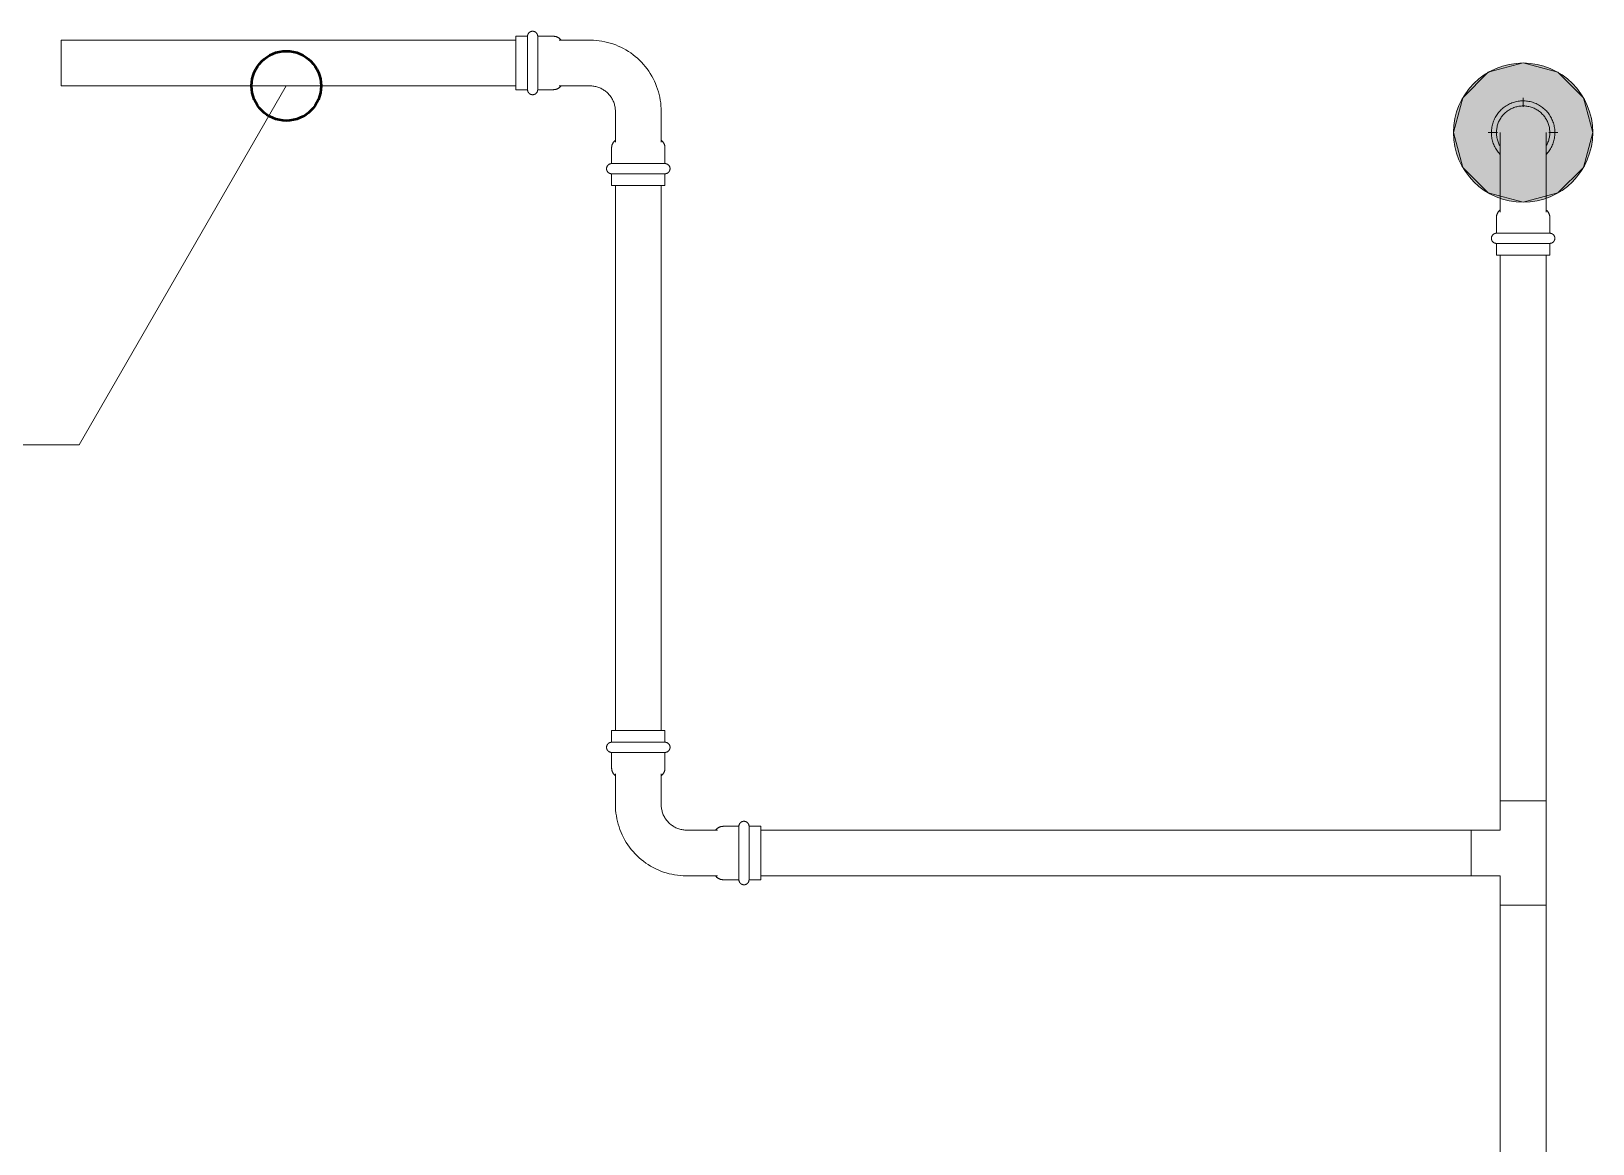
# Model space of a CAD drawing. Header units: inches. Extents: x -3679 to 241, y -496 to 1784.
# Drawn here: x -3220.49 to -3175.62, y 1205.81 to 1237.77 of the extents above; entities that cross this region are included whole.
import ezdxf

# ---------------------------------------------------------------- set-up
doc = ezdxf.new("R2010")
doc.units = ezdxf.units.IN
doc.header["$MEASUREMENT"] = 0
for name, color, linetype, lineweight in [('A-ANNO-NOTE', 250, 'Continuous', 9), ('G-ANNO-DIMS', 251, 'Continuous', 9), ('P-PIPE', 1, 'Continuous', 9), ('P-PIPE-CNTR', 1, 'Continuous', 9)]:
    doc.layers.add(name, color=color, linetype=linetype, lineweight=lineweight)

# ---------------------------------------------------------------- blocks, each defined once
blk = doc.blocks.new('Victaulic-VicPress316-Elbow 90-45deg Style P568_P571 - Standard-523083-SECOND LEVEL')
at = {"layer": 'P-PIPE'}
for p, q in [((-3178.283, 1233.462), (-3178.283, 1232.568)), ((-3176.968, 1232.571), (-3176.968, 1233.462)), ((-3178.392, 1232.416), (-3178.392, 1231.964)), ((-3176.859, 1231.964), (-3176.859, 1232.416)), ((-3177.625, 1231.964), (-3178.392, 1231.964)), ((-3176.859, 1231.964), (-3177.625, 1231.964)), ((-3178.392, 1231.673), (-3178.392, 1231.335)), ((-3177.625, 1231.673), (-3178.392, 1231.673)), ((-3176.859, 1231.673), (-3177.625, 1231.673)), ((-3176.859, 1231.335), (-3176.859, 1231.673)), ((-3178.392, 1231.335), (-3177.625, 1231.335)), ((-3177.625, 1231.335), (-3176.859, 1231.335))]:
    blk.add_line(p, q, dxfattribs=at)
at = {"layer": 'P-PIPE', "flags": 128}
for points in [[(-3177.625, 1235.767), (-3177.661, 1235.766), (-3177.698, 1235.764), (-3177.734, 1235.76), (-3177.77, 1235.755), (-3177.806, 1235.749), (-3177.842, 1235.741), (-3177.877, 1235.731), (-3177.912, 1235.721), (-3177.946, 1235.708), (-3177.98, 1235.695), (-3178.013, 1235.68), (-3178.046, 1235.664), (-3178.078, 1235.646), (-3178.109, 1235.628), (-3178.14, 1235.608), (-3178.17, 1235.586), (-3178.198, 1235.564), (-3178.226, 1235.54), (-3178.253, 1235.516), (-3178.279, 1235.49), (-3178.304, 1235.464), (-3178.328, 1235.436), (-3178.351, 1235.407), (-3178.372, 1235.378), (-3178.392, 1235.348), (-3178.412, 1235.317), (-3178.429, 1235.285), (-3178.446, 1235.252), (-3178.461, 1235.219), (-3178.475, 1235.185), (-3178.488, 1235.151), (-3178.499, 1235.116), (-3178.508, 1235.081), (-3178.517, 1235.046), (-3178.524, 1235.01), (-3178.529, 1234.974), (-3178.533, 1234.938), (-3178.536, 1234.901), (-3178.537, 1234.865), (-3178.537, 1234.828), (-3178.535, 1234.792), (-3178.532, 1234.755), (-3178.527, 1234.719), (-3178.521, 1234.683), (-3178.513, 1234.648), (-3178.504, 1234.612), (-3178.494, 1234.577), (-3178.482, 1234.543), (-3178.469, 1234.509), (-3178.454, 1234.475), (-3178.438, 1234.442), (-3178.421, 1234.41), (-3178.403, 1234.379), (-3178.383, 1234.348), (-3178.362, 1234.318), (-3178.34, 1234.289), (-3178.317, 1234.261), (-3178.293, 1234.234)], [(-3177.625, 1235.621), (-3177.656, 1235.621), (-3177.686, 1235.619), (-3177.717, 1235.616), (-3177.747, 1235.612), (-3177.777, 1235.606), (-3177.807, 1235.599), (-3177.837, 1235.591), (-3177.866, 1235.582), (-3177.895, 1235.572), (-3177.924, 1235.561), (-3177.951, 1235.548), (-3177.979, 1235.535), (-3178.006, 1235.52), (-3178.032, 1235.504), (-3178.058, 1235.487), (-3178.083, 1235.47), (-3178.107, 1235.451), (-3178.13, 1235.431), (-3178.153, 1235.41), (-3178.175, 1235.389), (-3178.196, 1235.366), (-3178.216, 1235.343), (-3178.235, 1235.319), (-3178.253, 1235.294), (-3178.27, 1235.269), (-3178.286, 1235.243), (-3178.301, 1235.216), (-3178.315, 1235.189), (-3178.328, 1235.161), (-3178.339, 1235.133), (-3178.35, 1235.104), (-3178.359, 1235.075), (-3178.368, 1235.045), (-3178.375, 1235.015), (-3178.38, 1234.985), (-3178.385, 1234.955), (-3178.388, 1234.924), (-3178.391, 1234.894), (-3178.391, 1234.863), (-3178.391, 1234.832), (-3178.39, 1234.802), (-3178.387, 1234.771), (-3178.383, 1234.741), (-3178.378, 1234.711), (-3178.371, 1234.681), (-3178.364, 1234.651), (-3178.355, 1234.622), (-3178.345, 1234.593), (-3178.334, 1234.564), (-3178.322, 1234.536), (-3178.309, 1234.508), (-3178.294, 1234.481), (-3178.283, 1234.461)], [(-3176.968, 1234.223), (-3176.946, 1234.246), (-3176.922, 1234.274), (-3176.899, 1234.302), (-3176.878, 1234.332), (-3176.858, 1234.362), (-3176.838, 1234.393), (-3176.821, 1234.425), (-3176.804, 1234.458), (-3176.789, 1234.491), (-3176.775, 1234.524), (-3176.762, 1234.559), (-3176.751, 1234.593), (-3176.742, 1234.629), (-3176.733, 1234.664), (-3176.726, 1234.7), (-3176.721, 1234.736), (-3176.717, 1234.772), (-3176.714, 1234.809), (-3176.713, 1234.845), (-3176.713, 1234.881), (-3176.715, 1234.918), (-3176.718, 1234.954), (-3176.723, 1234.99), (-3176.729, 1235.026), (-3176.737, 1235.062), (-3176.746, 1235.097), (-3176.756, 1235.132), (-3176.768, 1235.167), (-3176.781, 1235.201), (-3176.796, 1235.234), (-3176.812, 1235.267), (-3176.829, 1235.299), (-3176.847, 1235.331), (-3176.867, 1235.362), (-3176.888, 1235.392), (-3176.91, 1235.421), (-3176.933, 1235.449), (-3176.957, 1235.476), (-3176.983, 1235.502), (-3177.009, 1235.527), (-3177.036, 1235.551), (-3177.065, 1235.574), (-3177.094, 1235.596), (-3177.124, 1235.617), (-3177.155, 1235.636), (-3177.187, 1235.655), (-3177.219, 1235.671), (-3177.252, 1235.687), (-3177.285, 1235.701), (-3177.32, 1235.714), (-3177.354, 1235.726), (-3177.389, 1235.736), (-3177.425, 1235.745), (-3177.46, 1235.752), (-3177.496, 1235.758), (-3177.533, 1235.762), (-3177.569, 1235.765), (-3177.605, 1235.767), (-3177.625, 1235.767)], [(-3176.964, 1234.467), (-3176.949, 1234.494), (-3176.935, 1234.521), (-3176.922, 1234.549), (-3176.911, 1234.577), (-3176.9, 1234.606), (-3176.891, 1234.635), (-3176.882, 1234.665), (-3176.875, 1234.694), (-3176.87, 1234.725), (-3176.865, 1234.755), (-3176.862, 1234.785), (-3176.859, 1234.816), (-3176.859, 1234.847), (-3176.859, 1234.877), (-3176.86, 1234.908), (-3176.863, 1234.938), (-3176.867, 1234.969), (-3176.872, 1234.999), (-3176.879, 1235.029), (-3176.886, 1235.059), (-3176.895, 1235.088), (-3176.905, 1235.117), (-3176.916, 1235.146), (-3176.928, 1235.174), (-3176.941, 1235.201), (-3176.956, 1235.229), (-3176.971, 1235.255), (-3176.988, 1235.281), (-3177.005, 1235.306), (-3177.024, 1235.33), (-3177.043, 1235.354), (-3177.064, 1235.377), (-3177.085, 1235.399), (-3177.107, 1235.42), (-3177.13, 1235.44), (-3177.154, 1235.46), (-3177.179, 1235.478), (-3177.204, 1235.495), (-3177.23, 1235.512), (-3177.256, 1235.527), (-3177.284, 1235.541), (-3177.311, 1235.554), (-3177.34, 1235.566), (-3177.368, 1235.577), (-3177.397, 1235.587), (-3177.427, 1235.595), (-3177.457, 1235.603), (-3177.487, 1235.609), (-3177.517, 1235.614), (-3177.547, 1235.617), (-3177.578, 1235.62), (-3177.608, 1235.621), (-3177.625, 1235.621)], [(-3178.283, 1234.855), (-3178.283, 1234.854), (-3178.283, 1234.85), (-3178.283, 1234.845), (-3178.283, 1234.837), (-3178.283, 1234.827), (-3178.283, 1234.815), (-3178.283, 1234.801), (-3178.283, 1234.784), (-3178.283, 1234.766), (-3178.283, 1234.745), (-3178.283, 1234.722), (-3178.283, 1234.697), (-3178.283, 1234.671), (-3178.283, 1234.642), (-3178.283, 1234.612), (-3178.283, 1234.579), (-3178.283, 1234.545), (-3178.283, 1234.509), (-3178.283, 1234.472), (-3178.283, 1234.432), (-3178.283, 1234.392), (-3178.283, 1234.349), (-3178.283, 1234.306), (-3178.283, 1234.261), (-3178.283, 1234.214), (-3178.283, 1234.167), (-3178.283, 1234.118), (-3178.283, 1234.069), (-3178.283, 1234.018), (-3178.283, 1233.967), (-3178.283, 1233.914), (-3178.283, 1233.861), (-3178.283, 1233.808), (-3178.283, 1233.753), (-3178.283, 1233.699), (-3178.283, 1233.644), (-3178.283, 1233.588), (-3178.283, 1233.533), (-3178.283, 1233.477), (-3178.283, 1233.462)], [(-3176.968, 1233.462), (-3176.968, 1233.518), (-3176.968, 1233.573), (-3176.968, 1233.629), (-3176.968, 1233.684), (-3176.968, 1233.739), (-3176.968, 1233.793), (-3176.968, 1233.847), (-3176.968, 1233.9), (-3176.968, 1233.953), (-3176.968, 1234.004), (-3176.968, 1234.055), (-3176.968, 1234.105), (-3176.968, 1234.154), (-3176.968, 1234.202), (-3176.968, 1234.248), (-3176.968, 1234.294), (-3176.968, 1234.338), (-3176.968, 1234.38), (-3176.968, 1234.422), (-3176.968, 1234.461), (-3176.968, 1234.499), (-3176.968, 1234.535), (-3176.968, 1234.57), (-3176.968, 1234.603), (-3176.968, 1234.634), (-3176.968, 1234.663), (-3176.968, 1234.69), (-3176.968, 1234.716), (-3176.968, 1234.739), (-3176.968, 1234.76), (-3176.968, 1234.779), (-3176.968, 1234.796), (-3176.968, 1234.811), (-3176.968, 1234.824), (-3176.968, 1234.835), (-3176.968, 1234.843), (-3176.968, 1234.849), (-3176.968, 1234.853), (-3176.968, 1234.855), (-3176.968, 1234.855)], [(-3178.392, 1232.416), (-3178.391, 1232.427), (-3178.391, 1232.438), (-3178.39, 1232.448), (-3178.388, 1232.459), (-3178.386, 1232.47), (-3178.384, 1232.481), (-3178.381, 1232.491), (-3178.378, 1232.502), (-3178.374, 1232.512), (-3178.37, 1232.522), (-3178.366, 1232.532), (-3178.361, 1232.542), (-3178.355, 1232.551), (-3178.35, 1232.561), (-3178.344, 1232.57), (-3178.338, 1232.579), (-3178.331, 1232.587), (-3178.324, 1232.596), (-3178.317, 1232.604), (-3178.309, 1232.611), (-3178.301, 1232.619), (-3178.293, 1232.626), (-3178.284, 1232.633), (-3178.283, 1232.634)], [(-3176.968, 1232.634), (-3176.959, 1232.627), (-3176.951, 1232.62), (-3176.943, 1232.613), (-3176.935, 1232.605), (-3176.927, 1232.597), (-3176.92, 1232.589), (-3176.914, 1232.58), (-3176.907, 1232.571), (-3176.901, 1232.562), (-3176.896, 1232.553), (-3176.89, 1232.543), (-3176.885, 1232.534), (-3176.881, 1232.524), (-3176.877, 1232.514), (-3176.873, 1232.503), (-3176.87, 1232.493), (-3176.867, 1232.483), (-3176.864, 1232.472), (-3176.862, 1232.461), (-3176.861, 1232.45), (-3176.86, 1232.44), (-3176.859, 1232.429), (-3176.859, 1232.418), (-3176.859, 1232.416)], [(-3178.392, 1231.673), (-3178.397, 1231.673), (-3178.403, 1231.674), (-3178.409, 1231.674), (-3178.415, 1231.675), (-3178.42, 1231.676), (-3178.426, 1231.678), (-3178.432, 1231.679), (-3178.437, 1231.681), (-3178.443, 1231.683), (-3178.448, 1231.685), (-3178.453, 1231.687), (-3178.459, 1231.69), (-3178.464, 1231.693), (-3178.469, 1231.696), (-3178.474, 1231.699), (-3178.478, 1231.702), (-3178.483, 1231.706), (-3178.487, 1231.709), (-3178.492, 1231.713), (-3178.496, 1231.717), (-3178.5, 1231.722), (-3178.504, 1231.726), (-3178.507, 1231.731), (-3178.511, 1231.735), (-3178.514, 1231.74), (-3178.517, 1231.745), (-3178.52, 1231.75), (-3178.522, 1231.755), (-3178.525, 1231.761), (-3178.527, 1231.766), (-3178.529, 1231.772), (-3178.531, 1231.777), (-3178.532, 1231.783), (-3178.534, 1231.788), (-3178.535, 1231.794), (-3178.536, 1231.8), (-3178.536, 1231.806), (-3178.537, 1231.811), (-3178.537, 1231.817), (-3178.537, 1231.823), (-3178.537, 1231.829), (-3178.536, 1231.835), (-3178.535, 1231.84), (-3178.534, 1231.846), (-3178.533, 1231.852), (-3178.532, 1231.858), (-3178.53, 1231.863), (-3178.528, 1231.869), (-3178.526, 1231.874), (-3178.524, 1231.879), (-3178.521, 1231.885), (-3178.519, 1231.89), (-3178.516, 1231.895), (-3178.512, 1231.9), (-3178.509, 1231.904), (-3178.506, 1231.909), (-3178.502, 1231.914), (-3178.498, 1231.918), (-3178.494, 1231.922), (-3178.49, 1231.926), (-3178.485, 1231.93), (-3178.481, 1231.934), (-3178.476, 1231.937), (-3178.471, 1231.94), (-3178.467, 1231.944), (-3178.461, 1231.946), (-3178.456, 1231.949), (-3178.451, 1231.952), (-3178.446, 1231.954), (-3178.44, 1231.956), (-3178.435, 1231.958), (-3178.429, 1231.959), (-3178.423, 1231.961), (-3178.418, 1231.962), (-3178.412, 1231.963), (-3178.406, 1231.964), (-3178.4, 1231.964), (-3178.395, 1231.964), (-3178.392, 1231.964)], [(-3177.625, 1231.964), (-3177.656, 1231.964), (-3177.686, 1231.964), (-3177.717, 1231.964), (-3177.747, 1231.964), (-3177.777, 1231.964), (-3177.807, 1231.964), (-3177.837, 1231.964), (-3177.866, 1231.964), (-3177.895, 1231.964), (-3177.924, 1231.964), (-3177.951, 1231.964), (-3177.979, 1231.964), (-3178.006, 1231.964), (-3178.032, 1231.964), (-3178.058, 1231.964), (-3178.083, 1231.964), (-3178.107, 1231.964), (-3178.13, 1231.964), (-3178.153, 1231.964), (-3178.175, 1231.964), (-3178.196, 1231.964), (-3178.216, 1231.964), (-3178.235, 1231.964), (-3178.253, 1231.964), (-3178.27, 1231.964), (-3178.286, 1231.964), (-3178.301, 1231.964), (-3178.315, 1231.964), (-3178.328, 1231.964), (-3178.339, 1231.964), (-3178.35, 1231.964), (-3178.359, 1231.964), (-3178.368, 1231.964), (-3178.375, 1231.964), (-3178.38, 1231.964), (-3178.385, 1231.964), (-3178.388, 1231.964), (-3178.391, 1231.964), (-3178.391, 1231.964), (-3178.392, 1231.964)], [(-3178.392, 1231.964), (-3178.391, 1231.964), (-3178.389, 1231.964), (-3178.386, 1231.964), (-3178.382, 1231.964), (-3178.376, 1231.964), (-3178.37, 1231.964), (-3178.362, 1231.964), (-3178.353, 1231.964)], [(-3176.859, 1231.964), (-3176.859, 1231.964), (-3176.861, 1231.964), (-3176.864, 1231.964), (-3176.868, 1231.964), (-3176.874, 1231.964), (-3176.88, 1231.964), (-3176.888, 1231.964), (-3176.897, 1231.964), (-3176.908, 1231.964), (-3176.919, 1231.964), (-3176.932, 1231.964), (-3176.945, 1231.964), (-3176.96, 1231.964), (-3176.976, 1231.964), (-3176.992, 1231.964), (-3177.01, 1231.964), (-3177.029, 1231.964), (-3177.049, 1231.964), (-3177.069, 1231.964), (-3177.091, 1231.964), (-3177.113, 1231.964), (-3177.137, 1231.964), (-3177.161, 1231.964), (-3177.185, 1231.964), (-3177.211, 1231.964), (-3177.237, 1231.964), (-3177.264, 1231.964), (-3177.291, 1231.964), (-3177.319, 1231.964), (-3177.347, 1231.964), (-3177.376, 1231.964), (-3177.405, 1231.964), (-3177.435, 1231.964), (-3177.465, 1231.964), (-3177.495, 1231.964), (-3177.525, 1231.964), (-3177.556, 1231.964), (-3177.586, 1231.964), (-3177.617, 1231.964), (-3177.625, 1231.964)], [(-3176.9, 1231.964), (-3176.891, 1231.964), (-3176.882, 1231.964), (-3176.875, 1231.964), (-3176.87, 1231.964), (-3176.865, 1231.964), (-3176.862, 1231.964), (-3176.859, 1231.964), (-3176.859, 1231.964), (-3176.859, 1231.964)], [(-3176.859, 1231.964), (-3176.853, 1231.964), (-3176.847, 1231.964), (-3176.841, 1231.963), (-3176.835, 1231.962), (-3176.83, 1231.961), (-3176.824, 1231.96), (-3176.818, 1231.959), (-3176.813, 1231.957), (-3176.807, 1231.955), (-3176.802, 1231.953), (-3176.797, 1231.95), (-3176.791, 1231.948), (-3176.786, 1231.945), (-3176.781, 1231.942), (-3176.776, 1231.939), (-3176.772, 1231.936), (-3176.767, 1231.932), (-3176.763, 1231.928), (-3176.758, 1231.924), (-3176.754, 1231.92), (-3176.75, 1231.916), (-3176.746, 1231.912), (-3176.743, 1231.907), (-3176.739, 1231.902), (-3176.736, 1231.897), (-3176.733, 1231.893), (-3176.73, 1231.887), (-3176.728, 1231.882), (-3176.725, 1231.877), (-3176.723, 1231.872), (-3176.721, 1231.866), (-3176.719, 1231.861), (-3176.718, 1231.855), (-3176.716, 1231.849), (-3176.715, 1231.844), (-3176.714, 1231.838), (-3176.714, 1231.832), (-3176.713, 1231.826), (-3176.713, 1231.82), (-3176.713, 1231.815), (-3176.713, 1231.809), (-3176.714, 1231.803), (-3176.715, 1231.797), (-3176.716, 1231.791), (-3176.717, 1231.786), (-3176.718, 1231.78), (-3176.72, 1231.775), (-3176.722, 1231.769), (-3176.724, 1231.764), (-3176.726, 1231.758), (-3176.729, 1231.753), (-3176.731, 1231.748), (-3176.734, 1231.743), (-3176.738, 1231.738), (-3176.741, 1231.733), (-3176.744, 1231.729), (-3176.748, 1231.724), (-3176.752, 1231.72), (-3176.756, 1231.716), (-3176.76, 1231.712), (-3176.765, 1231.708), (-3176.769, 1231.704), (-3176.774, 1231.701), (-3176.779, 1231.697), (-3176.784, 1231.694), (-3176.789, 1231.691), (-3176.794, 1231.689), (-3176.799, 1231.686), (-3176.804, 1231.684), (-3176.81, 1231.682), (-3176.815, 1231.68), (-3176.821, 1231.678), (-3176.827, 1231.677), (-3176.832, 1231.676), (-3176.838, 1231.675), (-3176.844, 1231.674), (-3176.85, 1231.674), (-3176.855, 1231.673), (-3176.859, 1231.673)], [(-3178.35, 1231.673), (-3178.359, 1231.673), (-3178.368, 1231.673), (-3178.375, 1231.673), (-3178.38, 1231.673), (-3178.385, 1231.673), (-3178.388, 1231.673), (-3178.391, 1231.673), (-3178.391, 1231.673), (-3178.392, 1231.673)], [(-3178.392, 1231.673), (-3178.391, 1231.673), (-3178.389, 1231.673), (-3178.386, 1231.673), (-3178.382, 1231.673), (-3178.376, 1231.673), (-3178.37, 1231.673), (-3178.362, 1231.673), (-3178.353, 1231.673), (-3178.342, 1231.673), (-3178.331, 1231.673), (-3178.319, 1231.673), (-3178.305, 1231.673), (-3178.29, 1231.673), (-3178.274, 1231.673), (-3178.258, 1231.673), (-3178.24, 1231.673), (-3178.221, 1231.673), (-3178.201, 1231.673), (-3178.181, 1231.673), (-3178.159, 1231.673), (-3178.137, 1231.673), (-3178.113, 1231.673), (-3178.089, 1231.673), (-3178.065, 1231.673), (-3178.039, 1231.673), (-3178.013, 1231.673), (-3177.986, 1231.673), (-3177.959, 1231.673), (-3177.931, 1231.673), (-3177.903, 1231.673), (-3177.874, 1231.673), (-3177.845, 1231.673), (-3177.815, 1231.673), (-3177.785, 1231.673), (-3177.755, 1231.673), (-3177.725, 1231.673), (-3177.695, 1231.673), (-3177.664, 1231.673), (-3177.633, 1231.673), (-3177.625, 1231.673)], [(-3177.625, 1231.673), (-3177.594, 1231.673), (-3177.564, 1231.673), (-3177.533, 1231.673), (-3177.503, 1231.673), (-3177.473, 1231.673), (-3177.443, 1231.673), (-3177.413, 1231.673), (-3177.384, 1231.673), (-3177.355, 1231.673), (-3177.327, 1231.673), (-3177.299, 1231.673), (-3177.271, 1231.673), (-3177.244, 1231.673), (-3177.218, 1231.673), (-3177.192, 1231.673), (-3177.167, 1231.673), (-3177.143, 1231.673), (-3177.12, 1231.673), (-3177.097, 1231.673), (-3177.075, 1231.673), (-3177.054, 1231.673), (-3177.034, 1231.673), (-3177.015, 1231.673), (-3176.997, 1231.673), (-3176.98, 1231.673), (-3176.964, 1231.673), (-3176.949, 1231.673), (-3176.935, 1231.673), (-3176.922, 1231.673), (-3176.911, 1231.673), (-3176.9, 1231.673), (-3176.891, 1231.673), (-3176.882, 1231.673), (-3176.875, 1231.673), (-3176.87, 1231.673), (-3176.865, 1231.673), (-3176.862, 1231.673), (-3176.859, 1231.673), (-3176.859, 1231.673), (-3176.859, 1231.673)], [(-3176.859, 1231.673), (-3176.859, 1231.673), (-3176.861, 1231.673), (-3176.864, 1231.673), (-3176.868, 1231.673), (-3176.874, 1231.673), (-3176.88, 1231.673), (-3176.888, 1231.673), (-3176.897, 1231.673)]]:
    blk.add_lwpolyline(points, dxfattribs=at)
blk = doc.blocks.new('Victaulic-VicPress316-Elbow 90-45deg Style P568_P571 - Standard-V1-SECOND LEVEL')
at = {"layer": 'P-PIPE'}
for p, q in [((-0.767, 3.52), (-0.767, 3.181)), ((0.766, 3.52), (-0.767, 3.52)), ((-0.767, 3.181), (0.766, 3.181)), ((0.766, 3.181), (0.766, 3.52)), ((-0.767, 2.89), (-0.767, 2.439)), ((-0.767, 2.89), (0.766, 2.89)), ((0.766, 2.439), (0.766, 2.89)), ((-0.658, 2.278), (-0.658, 1.393)), ((0.657, 1.393), (0.657, 2.278)), ((-3.181, 0.766), (-3.52, 0.766)), ((-3.52, 0.766), (-3.52, -0.767)), ((-3.181, -0.767), (-3.181, 0.766)), ((-2.439, 0.766), (-2.89, 0.766)), ((-2.89, -0.767), (-2.89, 0.766)), ((-1.393, 0.657), (-2.278, 0.657)), ((-3.52, -0.767), (-3.181, -0.767)), ((-2.89, -0.767), (-2.439, -0.767)), ((-2.278, -0.658), (-1.393, -0.658))]:
    blk.add_line(p, q, dxfattribs=at)
at = {"layer": 'P-PIPE', "flags": 128}
for points in [[(-0.767, 2.89), (-0.772, 2.891), (-0.778, 2.891), (-0.784, 2.892), (-0.79, 2.892), (-0.795, 2.893), (-0.801, 2.895), (-0.807, 2.896), (-0.812, 2.898), (-0.818, 2.9), (-0.823, 2.902), (-0.828, 2.904), (-0.834, 2.907), (-0.839, 2.91), (-0.844, 2.913), (-0.849, 2.916), (-0.853, 2.919), (-0.858, 2.923), (-0.862, 2.927), (-0.867, 2.931), (-0.871, 2.935), (-0.875, 2.939), (-0.879, 2.943), (-0.882, 2.948), (-0.886, 2.953), (-0.889, 2.957), (-0.892, 2.962), (-0.895, 2.967), (-0.897, 2.973), (-0.9, 2.978), (-0.902, 2.983), (-0.904, 2.989), (-0.906, 2.994), (-0.907, 3), (-0.909, 3.006), (-0.91, 3.011), (-0.911, 3.017), (-0.911, 3.023), (-0.912, 3.029), (-0.912, 3.034), (-0.912, 3.04), (-0.912, 3.046), (-0.911, 3.052), (-0.91, 3.058), (-0.909, 3.063), (-0.908, 3.069), (-0.907, 3.075), (-0.905, 3.08), (-0.903, 3.086), (-0.901, 3.091), (-0.899, 3.097), (-0.896, 3.102), (-0.894, 3.107), (-0.891, 3.112), (-0.887, 3.117), (-0.884, 3.122), (-0.881, 3.126), (-0.877, 3.131), (-0.873, 3.135), (-0.869, 3.139), (-0.865, 3.143), (-0.86, 3.147), (-0.856, 3.151), (-0.851, 3.154), (-0.846, 3.158), (-0.842, 3.161), (-0.836, 3.164), (-0.831, 3.166), (-0.826, 3.169), (-0.821, 3.171), (-0.815, 3.173), (-0.81, 3.175), (-0.804, 3.177), (-0.798, 3.178), (-0.793, 3.179), (-0.787, 3.18), (-0.781, 3.181), (-0.775, 3.181), (-0.77, 3.181), (-0.767, 3.181)], [(0.766, 3.181), (0.766, 3.181), (0.764, 3.181), (0.761, 3.181), (0.757, 3.181), (0.751, 3.181), (0.745, 3.181), (0.737, 3.181), (0.728, 3.181), (0.717, 3.181), (0.706, 3.181), (0.693, 3.181), (0.68, 3.181), (0.665, 3.181), (0.649, 3.181), (0.633, 3.181), (0.615, 3.181), (0.596, 3.181), (0.576, 3.181), (0.556, 3.181), (0.534, 3.181), (0.512, 3.181), (0.488, 3.181), (0.464, 3.181), (0.44, 3.181), (0.414, 3.181), (0.388, 3.181), (0.361, 3.181), (0.334, 3.181), (0.306, 3.181), (0.278, 3.181), (0.249, 3.181), (0.22, 3.181), (0.19, 3.181), (0.16, 3.181), (0.13, 3.181), (0.1, 3.181), (0.069, 3.181), (0.039, 3.181), (0.008, 3.181), (-0.022, 3.181), (-0.053, 3.181), (-0.084, 3.181), (-0.114, 3.181), (-0.144, 3.181), (-0.174, 3.181), (-0.204, 3.181), (-0.233, 3.181), (-0.262, 3.181), (-0.291, 3.181), (-0.319, 3.181), (-0.347, 3.181), (-0.374, 3.181), (-0.4, 3.181), (-0.426, 3.181), (-0.451, 3.181), (-0.476, 3.181), (-0.499, 3.181), (-0.522, 3.181), (-0.544, 3.181), (-0.565, 3.181), (-0.585, 3.181), (-0.605, 3.181), (-0.623, 3.181), (-0.64, 3.181), (-0.657, 3.181), (-0.672, 3.181), (-0.686, 3.181), (-0.699, 3.181), (-0.711, 3.181), (-0.722, 3.181), (-0.732, 3.181), (-0.74, 3.181), (-0.748, 3.181), (-0.754, 3.181), (-0.759, 3.181), (-0.763, 3.181), (-0.765, 3.181), (-0.766, 3.181), (-0.767, 3.181)], [(-0.767, 3.181), (-0.766, 3.181), (-0.764, 3.181), (-0.761, 3.181), (-0.757, 3.181), (-0.751, 3.181), (-0.745, 3.181), (-0.737, 3.181), (-0.728, 3.181)], [(0.722, 3.181), (0.732, 3.181), (0.74, 3.181), (0.748, 3.181), (0.754, 3.181), (0.759, 3.181), (0.763, 3.181), (0.765, 3.181), (0.766, 3.181), (0.766, 3.181)], [(0.766, 3.181), (0.772, 3.181), (0.778, 3.181), (0.784, 3.18), (0.79, 3.18), (0.795, 3.179), (0.801, 3.177), (0.807, 3.176), (0.812, 3.174), (0.818, 3.172), (0.823, 3.17), (0.828, 3.168), (0.834, 3.165), (0.839, 3.162), (0.844, 3.159), (0.849, 3.156), (0.853, 3.153), (0.858, 3.149), (0.862, 3.145), (0.867, 3.141), (0.871, 3.137), (0.875, 3.133), (0.879, 3.129), (0.882, 3.124), (0.886, 3.119), (0.889, 3.115), (0.892, 3.11), (0.895, 3.105), (0.897, 3.099), (0.9, 3.094), (0.902, 3.089), (0.904, 3.083), (0.906, 3.078), (0.907, 3.072), (0.909, 3.066), (0.91, 3.061), (0.911, 3.055), (0.911, 3.049), (0.912, 3.043), (0.912, 3.038), (0.912, 3.032), (0.912, 3.026), (0.911, 3.02), (0.91, 3.014), (0.909, 3.009), (0.908, 3.003), (0.907, 2.997), (0.905, 2.992), (0.903, 2.986), (0.901, 2.981), (0.899, 2.975), (0.896, 2.97), (0.894, 2.965), (0.891, 2.96), (0.887, 2.955), (0.884, 2.95), (0.881, 2.946), (0.877, 2.941), (0.873, 2.937), (0.869, 2.933), (0.865, 2.929), (0.86, 2.925), (0.856, 2.921), (0.851, 2.918), (0.846, 2.914), (0.842, 2.911), (0.836, 2.908), (0.831, 2.906), (0.826, 2.903), (0.821, 2.901), (0.815, 2.899), (0.81, 2.897), (0.804, 2.895), (0.798, 2.894), (0.793, 2.893), (0.787, 2.892), (0.781, 2.891), (0.775, 2.891), (0.77, 2.891), (0.766, 2.89)], [(-0.767, 2.89), (-0.766, 2.89), (-0.764, 2.89), (-0.761, 2.89), (-0.757, 2.89), (-0.751, 2.89), (-0.745, 2.89), (-0.737, 2.89), (-0.728, 2.89), (-0.717, 2.89), (-0.706, 2.89), (-0.693, 2.89), (-0.68, 2.89), (-0.665, 2.89), (-0.649, 2.89), (-0.633, 2.89), (-0.615, 2.89), (-0.596, 2.89), (-0.576, 2.89), (-0.556, 2.89), (-0.534, 2.89), (-0.512, 2.89), (-0.488, 2.89), (-0.464, 2.89), (-0.44, 2.89), (-0.414, 2.89), (-0.388, 2.89), (-0.361, 2.89), (-0.334, 2.89), (-0.306, 2.89), (-0.278, 2.89), (-0.249, 2.89), (-0.22, 2.89), (-0.19, 2.89), (-0.16, 2.89), (-0.13, 2.89), (-0.1, 2.89), (-0.069, 2.89), (-0.039, 2.89), (-0.008, 2.89), (0.022, 2.89), (0.053, 2.89), (0.084, 2.89), (0.114, 2.89), (0.144, 2.89), (0.174, 2.89), (0.204, 2.89), (0.233, 2.89), (0.262, 2.89), (0.291, 2.89), (0.319, 2.89), (0.347, 2.89), (0.374, 2.89), (0.4, 2.89), (0.426, 2.89), (0.451, 2.89), (0.476, 2.89), (0.499, 2.89), (0.522, 2.89), (0.544, 2.89), (0.565, 2.89), (0.585, 2.89), (0.605, 2.89), (0.623, 2.89), (0.64, 2.89), (0.657, 2.89), (0.672, 2.89), (0.686, 2.89), (0.699, 2.89), (0.711, 2.89), (0.722, 2.89), (0.732, 2.89), (0.74, 2.89), (0.748, 2.89), (0.754, 2.89), (0.759, 2.89), (0.763, 2.89), (0.765, 2.89), (0.766, 2.89), (0.766, 2.89)], [(-0.722, 2.89), (-0.732, 2.89), (-0.74, 2.89), (-0.748, 2.89), (-0.754, 2.89), (-0.759, 2.89), (-0.763, 2.89), (-0.765, 2.89), (-0.766, 2.89), (-0.767, 2.89)], [(0.766, 2.89), (0.766, 2.89), (0.764, 2.89), (0.761, 2.89), (0.757, 2.89), (0.751, 2.89), (0.745, 2.89), (0.737, 2.89), (0.728, 2.89)], [(-0.658, 2.221), (-0.666, 2.228), (-0.674, 2.235), (-0.682, 2.242), (-0.69, 2.25), (-0.698, 2.258), (-0.705, 2.266), (-0.711, 2.275), (-0.718, 2.283), (-0.724, 2.293), (-0.729, 2.302), (-0.735, 2.311), (-0.74, 2.321), (-0.744, 2.331), (-0.748, 2.341), (-0.752, 2.351), (-0.755, 2.362), (-0.758, 2.372), (-0.761, 2.383), (-0.763, 2.394), (-0.764, 2.404), (-0.765, 2.415), (-0.766, 2.426), (-0.767, 2.437), (-0.767, 2.439)], [(0.766, 2.439), (0.766, 2.428), (0.766, 2.417), (0.765, 2.406), (0.763, 2.396), (0.761, 2.385), (0.759, 2.374), (0.756, 2.364), (0.753, 2.353), (0.749, 2.343), (0.745, 2.333), (0.741, 2.323), (0.736, 2.313), (0.73, 2.304), (0.725, 2.294), (0.719, 2.285), (0.713, 2.276), (0.706, 2.268), (0.699, 2.259), (0.692, 2.251), (0.684, 2.244), (0.676, 2.236), (0.668, 2.229), (0.659, 2.222), (0.657, 2.221)], [(-0.658, 1.393), (-0.658, 1.364), (-0.66, 1.334), (-0.663, 1.305), (-0.667, 1.276), (-0.672, 1.247), (-0.679, 1.218), (-0.686, 1.19), (-0.695, 1.162), (-0.705, 1.134), (-0.716, 1.107), (-0.728, 1.08), (-0.741, 1.053), (-0.755, 1.028), (-0.77, 1.002), (-0.786, 0.978), (-0.803, 0.954), (-0.821, 0.931), (-0.84, 0.908), (-0.86, 0.886), (-0.881, 0.865), (-0.902, 0.845), (-0.924, 0.826), (-0.947, 0.808), (-0.971, 0.79), (-0.996, 0.774), (-1.021, 0.759), (-1.046, 0.744), (-1.073, 0.731), (-1.099, 0.719), (-1.126, 0.707), (-1.154, 0.697), (-1.182, 0.688), (-1.21, 0.681), (-1.239, 0.674), (-1.268, 0.668), (-1.297, 0.664), (-1.326, 0.661), (-1.356, 0.658), (-1.385, 0.658), (-1.393, 0.657)], [(-1.393, -0.658), (-1.311, -0.656), (-1.229, -0.651), (-1.148, -0.643), (-1.066, -0.631), (-0.986, -0.617), (-0.906, -0.599), (-0.826, -0.578), (-0.748, -0.553), (-0.671, -0.526), (-0.594, -0.496), (-0.52, -0.462), (-0.446, -0.426), (-0.374, -0.386), (-0.304, -0.344), (-0.235, -0.299), (-0.168, -0.252), (-0.104, -0.201), (-0.041, -0.149), (0.02, -0.093), (0.078, -0.036), (0.134, 0.024), (0.187, 0.087), (0.238, 0.151), (0.287, 0.217), (0.332, 0.285), (0.375, 0.355), (0.415, 0.427), (0.453, 0.5), (0.487, 0.574), (0.518, 0.65), (0.546, 0.727), (0.571, 0.805), (0.593, 0.884), (0.612, 0.964), (0.628, 1.044), (0.64, 1.126), (0.649, 1.207), (0.655, 1.289), (0.657, 1.371), (0.657, 1.393)], [(-3.181, 0.766), (-3.181, 0.772), (-3.181, 0.778), (-3.18, 0.784), (-3.18, 0.79), (-3.179, 0.795), (-3.177, 0.801), (-3.176, 0.807), (-3.174, 0.812), (-3.172, 0.818), (-3.17, 0.823), (-3.168, 0.828), (-3.165, 0.834), (-3.162, 0.839), (-3.159, 0.844), (-3.156, 0.849), (-3.153, 0.853), (-3.149, 0.858), (-3.145, 0.862), (-3.141, 0.867), (-3.137, 0.871), (-3.133, 0.875), (-3.129, 0.879), (-3.124, 0.882), (-3.119, 0.886), (-3.115, 0.889), (-3.11, 0.892), (-3.105, 0.895), (-3.099, 0.897), (-3.094, 0.9), (-3.089, 0.902), (-3.083, 0.904), (-3.078, 0.906), (-3.072, 0.907), (-3.066, 0.909), (-3.061, 0.91), (-3.055, 0.911), (-3.049, 0.911), (-3.043, 0.912), (-3.038, 0.912), (-3.032, 0.912), (-3.026, 0.912), (-3.02, 0.911), (-3.014, 0.91), (-3.009, 0.909), (-3.003, 0.908), (-2.997, 0.907), (-2.992, 0.905), (-2.986, 0.903), (-2.981, 0.901), (-2.975, 0.899), (-2.97, 0.896), (-2.965, 0.894), (-2.96, 0.891), (-2.955, 0.887), (-2.95, 0.884), (-2.946, 0.881), (-2.941, 0.877), (-2.937, 0.873), (-2.933, 0.869), (-2.929, 0.865), (-2.925, 0.86), (-2.921, 0.856), (-2.918, 0.851), (-2.914, 0.846), (-2.911, 0.842), (-2.908, 0.836), (-2.906, 0.831), (-2.903, 0.826), (-2.901, 0.821), (-2.899, 0.815), (-2.897, 0.81), (-2.895, 0.804), (-2.894, 0.798), (-2.893, 0.793), (-2.892, 0.787), (-2.891, 0.781), (-2.891, 0.775), (-2.891, 0.77), (-2.89, 0.766)], [(-3.181, 0.766), (-3.181, 0.766), (-3.181, 0.764), (-3.181, 0.761), (-3.181, 0.757), (-3.181, 0.751), (-3.181, 0.745), (-3.181, 0.737), (-3.181, 0.728), (-3.181, 0.717), (-3.181, 0.706), (-3.181, 0.693), (-3.181, 0.68), (-3.181, 0.665), (-3.181, 0.649), (-3.181, 0.633), (-3.181, 0.615), (-3.181, 0.596), (-3.181, 0.576), (-3.181, 0.556), (-3.181, 0.534), (-3.181, 0.512), (-3.181, 0.488), (-3.181, 0.464), (-3.181, 0.44), (-3.181, 0.414), (-3.181, 0.388), (-3.181, 0.361), (-3.181, 0.334), (-3.181, 0.306), (-3.181, 0.278), (-3.181, 0.249), (-3.181, 0.22), (-3.181, 0.19), (-3.181, 0.16), (-3.181, 0.13), (-3.181, 0.1), (-3.181, 0.069), (-3.181, 0.039), (-3.181, 0.008), (-3.181, -0.022), (-3.181, -0.053), (-3.181, -0.084), (-3.181, -0.114), (-3.181, -0.144), (-3.181, -0.174), (-3.181, -0.204), (-3.181, -0.233), (-3.181, -0.262), (-3.181, -0.291), (-3.181, -0.319), (-3.181, -0.347), (-3.181, -0.374), (-3.181, -0.4), (-3.181, -0.426), (-3.181, -0.451), (-3.181, -0.476), (-3.181, -0.499), (-3.181, -0.522), (-3.181, -0.544), (-3.181, -0.565), (-3.181, -0.585), (-3.181, -0.605), (-3.181, -0.623), (-3.181, -0.64), (-3.181, -0.657), (-3.181, -0.672), (-3.181, -0.686), (-3.181, -0.699), (-3.181, -0.711), (-3.181, -0.722), (-3.181, -0.732), (-3.181, -0.74), (-3.181, -0.748), (-3.181, -0.754), (-3.181, -0.759), (-3.181, -0.763), (-3.181, -0.765), (-3.181, -0.766), (-3.181, -0.767)], [(-3.181, 0.722), (-3.181, 0.732), (-3.181, 0.74), (-3.181, 0.748), (-3.181, 0.754), (-3.181, 0.759), (-3.181, 0.763), (-3.181, 0.765), (-3.181, 0.766), (-3.181, 0.766)], [(-2.89, -0.767), (-2.89, -0.766), (-2.89, -0.764), (-2.89, -0.761), (-2.89, -0.757), (-2.89, -0.751), (-2.89, -0.745), (-2.89, -0.737), (-2.89, -0.728), (-2.89, -0.717), (-2.89, -0.706), (-2.89, -0.693), (-2.89, -0.68), (-2.89, -0.665), (-2.89, -0.649), (-2.89, -0.633), (-2.89, -0.615), (-2.89, -0.596), (-2.89, -0.576), (-2.89, -0.556), (-2.89, -0.534), (-2.89, -0.512), (-2.89, -0.488), (-2.89, -0.464), (-2.89, -0.44), (-2.89, -0.414), (-2.89, -0.388), (-2.89, -0.361), (-2.89, -0.334), (-2.89, -0.306), (-2.89, -0.278), (-2.89, -0.249), (-2.89, -0.22), (-2.89, -0.19), (-2.89, -0.16), (-2.89, -0.13), (-2.89, -0.1), (-2.89, -0.069), (-2.89, -0.039), (-2.89, -0.008), (-2.89, 0.022), (-2.89, 0.053), (-2.89, 0.084), (-2.89, 0.114), (-2.89, 0.144), (-2.89, 0.174), (-2.89, 0.204), (-2.89, 0.233), (-2.89, 0.262), (-2.89, 0.291), (-2.89, 0.319), (-2.89, 0.347), (-2.89, 0.374), (-2.89, 0.4), (-2.89, 0.426), (-2.89, 0.451), (-2.89, 0.476), (-2.89, 0.499), (-2.89, 0.522), (-2.89, 0.544), (-2.89, 0.565), (-2.89, 0.585), (-2.89, 0.605), (-2.89, 0.623), (-2.89, 0.64), (-2.89, 0.657), (-2.89, 0.672), (-2.89, 0.686), (-2.89, 0.699), (-2.89, 0.711), (-2.89, 0.722), (-2.89, 0.732), (-2.89, 0.74), (-2.89, 0.748), (-2.89, 0.754), (-2.89, 0.759), (-2.89, 0.763), (-2.89, 0.765), (-2.89, 0.766), (-2.89, 0.766)], [(-2.89, 0.766), (-2.89, 0.766), (-2.89, 0.764), (-2.89, 0.761), (-2.89, 0.757), (-2.89, 0.751), (-2.89, 0.745), (-2.89, 0.737), (-2.89, 0.728)], [(-2.439, 0.766), (-2.428, 0.766), (-2.417, 0.766), (-2.406, 0.765), (-2.396, 0.763), (-2.385, 0.761), (-2.374, 0.759), (-2.364, 0.756), (-2.353, 0.753), (-2.343, 0.749), (-2.333, 0.745), (-2.323, 0.741), (-2.313, 0.736), (-2.304, 0.73), (-2.294, 0.725), (-2.285, 0.719), (-2.276, 0.713), (-2.268, 0.706), (-2.259, 0.699), (-2.251, 0.692), (-2.244, 0.684), (-2.236, 0.676), (-2.229, 0.668), (-2.222, 0.659), (-2.221, 0.657)], [(-3.181, -0.767), (-3.181, -0.766), (-3.181, -0.764), (-3.181, -0.761), (-3.181, -0.757), (-3.181, -0.751), (-3.181, -0.745), (-3.181, -0.737), (-3.181, -0.728)], [(-2.89, -0.767), (-2.891, -0.772), (-2.891, -0.778), (-2.892, -0.784), (-2.892, -0.79), (-2.893, -0.795), (-2.895, -0.801), (-2.896, -0.807), (-2.898, -0.812), (-2.9, -0.818), (-2.902, -0.823), (-2.904, -0.828), (-2.907, -0.834), (-2.91, -0.839), (-2.913, -0.844), (-2.916, -0.849), (-2.919, -0.853), (-2.923, -0.858), (-2.927, -0.862), (-2.931, -0.867), (-2.935, -0.871), (-2.939, -0.875), (-2.943, -0.879), (-2.948, -0.882), (-2.953, -0.886), (-2.957, -0.889), (-2.962, -0.892), (-2.967, -0.895), (-2.973, -0.897), (-2.978, -0.9), (-2.983, -0.902), (-2.989, -0.904), (-2.994, -0.906), (-3, -0.907), (-3.006, -0.909), (-3.011, -0.91), (-3.017, -0.911), (-3.023, -0.911), (-3.029, -0.912), (-3.034, -0.912), (-3.04, -0.912), (-3.046, -0.912), (-3.052, -0.911), (-3.058, -0.91), (-3.063, -0.909), (-3.069, -0.908), (-3.075, -0.907), (-3.08, -0.905), (-3.086, -0.903), (-3.091, -0.901), (-3.097, -0.899), (-3.102, -0.896), (-3.107, -0.894), (-3.112, -0.891), (-3.117, -0.887), (-3.122, -0.884), (-3.126, -0.881), (-3.131, -0.877), (-3.135, -0.873), (-3.139, -0.869), (-3.143, -0.865), (-3.147, -0.86), (-3.151, -0.856), (-3.154, -0.851), (-3.158, -0.846), (-3.161, -0.842), (-3.164, -0.836), (-3.166, -0.831), (-3.169, -0.826), (-3.171, -0.821), (-3.173, -0.815), (-3.175, -0.81), (-3.177, -0.804), (-3.178, -0.798), (-3.179, -0.793), (-3.18, -0.787), (-3.181, -0.781), (-3.181, -0.775), (-3.181, -0.77), (-3.181, -0.767)], [(-2.89, -0.722), (-2.89, -0.732), (-2.89, -0.74), (-2.89, -0.748), (-2.89, -0.754), (-2.89, -0.759), (-2.89, -0.763), (-2.89, -0.765), (-2.89, -0.766), (-2.89, -0.767)], [(-2.221, -0.658), (-2.228, -0.666), (-2.235, -0.674), (-2.242, -0.682), (-2.25, -0.69), (-2.258, -0.698), (-2.266, -0.705), (-2.275, -0.711), (-2.283, -0.718), (-2.293, -0.724), (-2.302, -0.729), (-2.311, -0.735), (-2.321, -0.74), (-2.331, -0.744), (-2.341, -0.748), (-2.351, -0.752), (-2.362, -0.755), (-2.372, -0.758), (-2.383, -0.761), (-2.394, -0.763), (-2.404, -0.764), (-2.415, -0.765), (-2.426, -0.766), (-2.437, -0.767), (-2.439, -0.767)]]:
    blk.add_lwpolyline(points, dxfattribs=at)

msp = doc.modelspace()

# ---------------------------------------------------------------- hatches: boundary and pattern name
at = {"layer": 'A-ANNO-NOTE'}
h = msp.add_hatch(color=256, dxfattribs=at)
edge = h.paths.add_edge_path(flags=0)
edge.add_arc((-3177.625, 1234.855), 2, 0, 360)
msp.add_hatch(color=256, dxfattribs=at).paths.add_polyline_path([(-3177.625, 1232.855), (-3176.625, 1233.123), (-3175.893, 1233.855), (-3175.625, 1234.855), (-3175.893, 1235.855), (-3176.625, 1236.587), (-3177.625, 1236.855), (-3178.625, 1236.587), (-3179.357, 1235.855), (-3179.625, 1234.855), (-3179.357, 1233.855), (-3178.625, 1233.123)], flags=0)

# ---------------------------------------------------------------- linework, layer by layer
for p, q in [((-3178.625, 1236.587), (-3179.357, 1235.855)), ((-3177.625, 1236.855), (-3178.625, 1236.587)), ((-3176.625, 1236.587), (-3177.625, 1236.855)), ((-3175.893, 1235.855), (-3176.625, 1236.587)), ((-3179.357, 1235.855), (-3179.625, 1234.855)), ((-3175.625, 1234.855), (-3175.893, 1235.855)), ((-3179.625, 1234.855), (-3179.357, 1233.855)), ((-3175.893, 1233.855), (-3175.625, 1234.855)), ((-3179.357, 1233.855), (-3178.625, 1233.123)), ((-3176.625, 1233.123), (-3175.893, 1233.855)), ((-3178.625, 1233.123), (-3177.625, 1232.855)), ((-3177.625, 1232.855), (-3176.625, 1233.123))]:
    msp.add_line(p, q, dxfattribs=at)
msp.add_circle((-3177.625, 1234.855), 2, dxfattribs=at)
at = {"layer": 'G-ANNO-DIMS'}
for p, q in [((-3213.158, 1236.197), (-3219.109, 1225.89)), ((-3219.109, 1225.89), (-3233.093, 1225.89))]:
    msp.add_line(p, q, dxfattribs=at)
at = {"layer": 'G-ANNO-DIMS', "lineweight": 50}
msp.add_circle((-3213.158, 1236.197), 1, dxfattribs=at)
at = {"layer": 'P-PIPE'}
for p, q in [((-3206.566, 1237.512), (-3219.625, 1237.512)), ((-3219.625, 1236.197), (-3219.625, 1237.512)), ((-3219.625, 1236.197), (-3206.566, 1236.197)), ((-3203.704, 1233.335), (-3203.704, 1217.682)), ((-3202.389, 1217.682), (-3202.389, 1233.335)), ((-3178.283, 1231.335), (-3178.283, 1215.658)), ((-3176.968, 1215.658), (-3176.968, 1231.335)), ((-3176.968, 1215.658), (-3178.283, 1215.658)), ((-3178.282, 1215.658), (-3178.282, 1214.819)), ((-3178.282, 1215.658), (-3178.26, 1215.658)), ((-3178.26, 1215.658), (-3178.194, 1215.658)), ((-3178.194, 1215.658), (-3178.09, 1215.658)), ((-3178.09, 1215.658), (-3177.954, 1215.658)), ((-3177.954, 1215.658), (-3177.795, 1215.658)), ((-3177.795, 1215.658), (-3177.455, 1215.658)), ((-3177.455, 1215.658), (-3177.296, 1215.658)), ((-3177.296, 1215.658), (-3177.16, 1215.658)), ((-3177.16, 1215.658), (-3177.056, 1215.658)), ((-3177.056, 1215.658), (-3176.99, 1215.658)), ((-3176.99, 1215.658), (-3176.968, 1215.658)), ((-3176.968, 1212.666), (-3176.968, 1215.658)), ((-3179.121, 1214.82), (-3199.526, 1214.82)), ((-3179.121, 1214.82), (-3179.121, 1213.505)), ((-3178.282, 1214.819), (-3179.121, 1214.819)), ((-3179.121, 1214.797), (-3179.121, 1214.819)), ((-3179.121, 1214.731), (-3179.121, 1214.797)), ((-3179.121, 1214.627), (-3179.121, 1214.731)), ((-3179.121, 1214.491), (-3179.121, 1214.627)), ((-3179.121, 1214.332), (-3179.121, 1214.491)), ((-3179.121, 1213.992), (-3179.121, 1214.332)), ((-3179.121, 1213.833), (-3179.121, 1213.992)), ((-3179.121, 1213.697), (-3179.121, 1213.833)), ((-3179.121, 1213.593), (-3179.121, 1213.697)), ((-3179.121, 1213.527), (-3179.121, 1213.593)), ((-3199.526, 1213.505), (-3179.121, 1213.505)), ((-3179.121, 1213.505), (-3179.121, 1213.527)), ((-3179.121, 1213.505), (-3178.282, 1213.505)), ((-3178.282, 1213.505), (-3178.282, 1212.666)), ((-3178.283, 1212.666), (-3178.283, 1179.375)), ((-3178.283, 1212.666), (-3176.968, 1212.666)), ((-3178.26, 1212.666), (-3178.282, 1212.666)), ((-3178.194, 1212.666), (-3178.26, 1212.666)), ((-3178.09, 1212.666), (-3178.194, 1212.666)), ((-3177.954, 1212.666), (-3178.09, 1212.666)), ((-3177.795, 1212.666), (-3177.954, 1212.666)), ((-3177.455, 1212.666), (-3177.795, 1212.666)), ((-3177.296, 1212.666), (-3177.455, 1212.666)), ((-3177.16, 1212.666), (-3177.296, 1212.666)), ((-3177.056, 1212.666), (-3177.16, 1212.666)), ((-3176.99, 1212.666), (-3177.056, 1212.666)), ((-3176.968, 1212.666), (-3176.99, 1212.666)), ((-3176.968, 1179.375), (-3176.968, 1212.666))]:
    msp.add_line(p, q, dxfattribs=at)
at = {"layer": 'P-PIPE-CNTR'}
for p, q in [((-3177.625, 1235.593), (-3177.625, 1235.855)), ((-3178.625, 1234.855), (-3178.361, 1234.855)), ((-3176.889, 1234.855), (-3176.625, 1234.855))]:
    msp.add_line(p, q, dxfattribs=at)

# ---------------------------------------------------------------- block references
at = {"layer": 'P-PIPE'}
for p, rotation in [((-3203.046, 1236.855), 90), ((-3203.046, 1214.162), 270)]:
    msp.add_blockref('Victaulic-VicPress316-Elbow 90-45deg Style P568_P571 - Standard-V1-SECOND LEVEL', p, dxfattribs=dict(at, rotation=rotation))
msp.add_blockref('Victaulic-VicPress316-Elbow 90-45deg Style P568_P571 - Standard-523083-SECOND LEVEL', (0, 0), dxfattribs=at)

doc.saveas('drawing.dxf')
